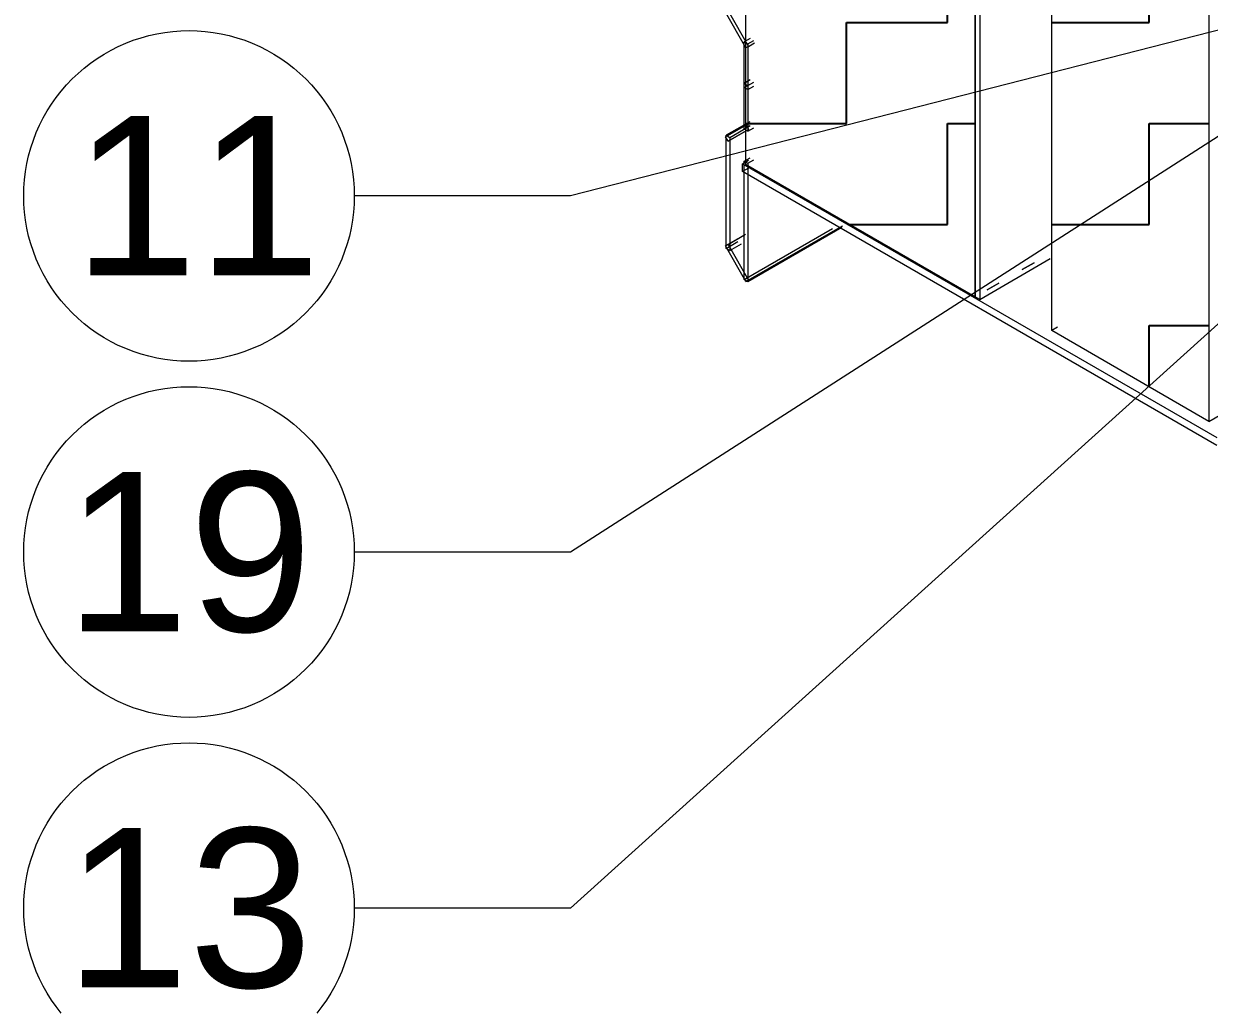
# Model space of a CAD drawing. Header units: millimetres. Extents: x 0 to 5940, y 0 to 8400.
# Drawn here: x 1169.9 to 1542.9, y 6008 to 6317.9 of the extents above; entities that cross this region are included whole.
import ezdxf

# ---------------------------------------------------------------- set-up
doc = ezdxf.new("R2010")
doc.units = ezdxf.units.MM
doc.header["$LTSCALE"] = 20
for name, color, linetype in [('2-DETALLES-ARISTAS', 7, 'Continuous'), ('2-DETALLES-RAYADOS', 8, 'Continuous'), ('3-TEXTOS', 7, 'Continuous')]:
    doc.layers.add(name, color=color, linetype=linetype)
doc.styles.add('ARIAL', font='arial.ttf')

msp = doc.modelspace()

# ---------------------------------------------------------------- hatches: boundary and pattern name
at = {"layer": '2-DETALLES-RAYADOS'}
h = msp.add_hatch(dxfattribs=at)
h.set_pattern_fill('ZIGZAG', scale=5)
h.paths.add_polyline_path([(1397.98, 6946.05), (1397.75, 6945.91), (1397.75, 6945.53), (1397.41, 6945.72), (1397.18, 6945.58), (1397.18, 6900.07), (1397.41, 6899.67), (1397.75, 6899.48), (1397.75, 6899.1), (1397.98, 6898.69), (1397.98, 6898.69), (1397.98, 6898.69), (1397.75, 6898.55), (1397.75, 6886.41), (1397.75, 6885.11), (1397.75, 6872.97), (1397.98, 6872.56), (1397.75, 6872.43), (1397.75, 6872.04), (1397.41, 6872.23), (1397.18, 6872.1), (1397.18, 6826.59), (1397.41, 6826.18), (1397.75, 6825.99), (1397.75, 6825.61), (1397.98, 6825.2), (1397.98, 6825.2), (1397.98, 6825.2), (1397.75, 6825.07), (1397.75, 6812.93), (1397.75, 6811.62), (1397.75, 6799.48), (1397.98, 6799.08), (1397.75, 6798.94), (1397.75, 6798.56), (1397.41, 6798.75), (1397.18, 6798.61), (1397.18, 6273.71), (1469.31, 6232.07), (1469.31, 6232.07), (1469.31, 6232.07), (1469.31, 7133.81), (1397.75, 7092.5), (1397.75, 7092.5), (1397.41, 7092.69), (1397.18, 7092.55), (1397.18, 7047.04), (1397.41, 7046.64), (1397.75, 7046.45), (1397.75, 7046.06), (1397.98, 7045.66), (1397.98, 7045.66), (1397.98, 7045.66), (1397.75, 7045.52), (1397.75, 7033.38), (1397.75, 7032.08), (1397.75, 7019.94), (1397.98, 7019.53), (1397.75, 7019.4), (1397.75, 7019.01), (1397.41, 7019.2), (1397.18, 7019.07), (1397.18, 6973.56), (1397.41, 6973.15), (1397.75, 6972.96), (1397.75, 6972.58), (1397.98, 6972.17), (1397.98, 6972.17), (1397.98, 6972.17), (1397.75, 6972.04), (1397.75, 6959.9), (1397.75, 6958.59), (1397.75, 6946.45)])
h.paths.add_polyline_path([(1438.09, 6751.5), (1437.99, 6750.83), (1437.82, 6750.16), (1437.59, 6749.51), (1437.29, 6748.89), (1436.94, 6748.3), (1436.53, 6747.76), (1436.07, 6747.24), (1435.56, 6746.78), (1435.01, 6746.37), (1434.42, 6746.02), (1433.8, 6745.73), (1433.15, 6745.49), (1432.49, 6745.33), (1431.81, 6745.23), (1431.12, 6745.19), (1430.43, 6745.23), (1429.76, 6745.33), (1429.09, 6745.49), (1428.44, 6745.73), (1427.82, 6746.02), (1427.23, 6746.37), (1426.68, 6746.78), (1426.17, 6747.24), (1425.71, 6747.76), (1425.3, 6748.3), (1424.95, 6748.89), (1424.65, 6749.51), (1424.42, 6750.16), (1424.25, 6750.83), (1424.15, 6751.5), (1424.12, 6752.19), (1424.15, 6752.88), (1424.25, 6753.56), (1424.42, 6754.22), (1424.65, 6754.87), (1424.95, 6755.5), (1425.3, 6756.08), (1425.71, 6756.63), (1426.17, 6757.14), (1426.68, 6757.61), (1427.23, 6758.01), (1427.82, 6758.37), (1428.44, 6758.66), (1429.09, 6758.89), (1429.76, 6759.06), (1430.43, 6759.16), (1431.12, 6759.19), (1431.81, 6759.16), (1432.49, 6759.06), (1433.15, 6758.89), (1433.8, 6758.66), (1434.42, 6758.37), (1435.01, 6758.01), (1435.56, 6757.61), (1436.07, 6757.14), (1436.53, 6756.63), (1436.94, 6756.08), (1437.29, 6755.5), (1437.59, 6754.87), (1437.82, 6754.22), (1437.99, 6753.56), (1438.09, 6752.88), (1438.12, 6752.19)])
h = msp.add_hatch(dxfattribs=at)
h.set_pattern_fill('ZIGZAG', scale=5)
h.paths.add_polyline_path([(1542.84, 6550.34), (1493.35, 6578.92), (1493.35, 6576.64), (1493.35, 6576.64), (1493.35, 6576.64), (1493.35, 6221.46), (1493.35, 6221.46), (1493.35, 6221.46), (1542.84, 6192.88)])
h.paths.add_polyline_path([(1524.35, 6375.1), (1524.25, 6374.43), (1524.09, 6373.76), (1523.85, 6373.11), (1523.56, 6372.49), (1523.21, 6371.9), (1522.8, 6371.35), (1522.34, 6370.84), (1521.83, 6370.38), (1521.28, 6369.97), (1520.69, 6369.62), (1520.07, 6369.32), (1519.42, 6369.09), (1518.75, 6368.92), (1518.08, 6368.82), (1517.39, 6368.79), (1516.7, 6368.82), (1516.02, 6368.92), (1515.36, 6369.09), (1514.71, 6369.32), (1514.08, 6369.62), (1513.5, 6369.97), (1512.95, 6370.38), (1512.44, 6370.84), (1511.97, 6371.35), (1511.57, 6371.9), (1511.22, 6372.49), (1510.92, 6373.11), (1510.69, 6373.76), (1510.52, 6374.43), (1510.42, 6375.1), (1510.39, 6375.79), (1510.42, 6376.48), (1510.52, 6377.16), (1510.69, 6377.82), (1510.92, 6378.47), (1511.22, 6379.09), (1511.57, 6379.68), (1511.97, 6380.23), (1512.44, 6380.74), (1512.95, 6381.2), (1513.5, 6381.61), (1514.08, 6381.96), (1514.71, 6382.26), (1515.36, 6382.49), (1516.02, 6382.66), (1516.7, 6382.76), (1517.39, 6382.79), (1518.08, 6382.76), (1518.75, 6382.66), (1519.42, 6382.49), (1520.07, 6382.26), (1520.69, 6381.96), (1521.28, 6381.61), (1521.83, 6381.2), (1522.34, 6380.74), (1522.8, 6380.23), (1523.21, 6379.68), (1523.56, 6379.09), (1523.85, 6378.47), (1524.09, 6377.82), (1524.25, 6377.16), (1524.35, 6376.48), (1524.39, 6375.79)])

# ---------------------------------------------------------------- linework, layer by layer
at = {"layer": '2-DETALLES-ARISTAS', "color": 7, "lineweight": 18}
for p, q in [((1397.18, 6273.71), (1397.18, 7180.03)), ((1469.31, 7138.38), (1469.31, 6232.07)), ((1469.31, 6232.07), (1469.31, 7138.38)), ((1470.72, 7137.57), (1470.72, 6231.26)), ((1493.35, 6221.46), (1493.35, 6579.08)), ((1542.84, 6550.51), (1542.84, 6192.88)), ((1397.18, 6310.35), (1390.72, 6321.53)), ((1391.52, 6322), (1397.98, 6310.81)), ((1398.46, 6313.32), (1396.61, 6312.25)), ((1396.61, 6297.88), (1396.61, 6312.25)), ((1396.61, 6312.25), (1397.75, 6311.6)), ((1397.75, 6311.6), (1399.6, 6312.67)), ((1397.75, 6311.6), (1397.75, 6297.23)), ((1397.98, 6310.81), (1399.83, 6311.88)), ((1397.98, 6310.81), (1397.18, 6310.35)), ((1398.46, 6300.26), (1396.61, 6299.19)), ((1396.61, 6284.82), (1396.61, 6299.19)), ((1396.61, 6299.19), (1397.75, 6298.54)), ((1396.61, 6297.88), (1398.46, 6298.95)), ((1397.75, 6297.23), (1396.61, 6297.88)), ((1397.75, 6298.54), (1399.6, 6299.6)), ((1397.75, 6298.54), (1397.75, 6284.17)), ((1397.75, 6297.23), (1399.6, 6298.3)), ((1390.72, 6282.34), (1398.12, 6286.61)), ((1390.72, 6282.34), (1397.18, 6286.07)), ((1398.36, 6287.13), (1390.96, 6282.86)), ((1392.09, 6282.21), (1397.64, 6285.41)), ((1396.61, 6284.82), (1398.46, 6285.89)), ((1397.18, 6286.07), (1397.98, 6284.68)), ((1397.75, 6284.17), (1399.6, 6285.23)), ((1391.52, 6280.96), (1390.72, 6282.34)), ((1390.96, 6247.26), (1390.96, 6282.86)), ((1390.96, 6282.86), (1392.09, 6282.21)), ((1397.98, 6284.68), (1391.52, 6280.96)), ((1391.52, 6280.96), (1397.07, 6284.16)), ((1392.09, 6282.21), (1392.09, 6246.61)), ((1397.75, 6284.17), (1396.61, 6284.82)), ((1396.12, 6273.92), (1397.97, 6274.99)), ((1396.12, 6273.92), (1545.32, 6187.78)), ((1396.12, 6271.47), (1396.12, 6273.92)), ((1396.61, 6274.69), (1398.46, 6275.76)), ((1396.61, 6274.69), (1397.75, 6274.04)), ((1396.61, 6237.46), (1396.61, 6274.69)), ((1469.31, 6232.07), (1397.18, 6273.71)), ((1397.75, 6274.04), (1399.6, 6275.11)), ((1397.75, 6274.04), (1397.75, 6236.81)), ((1397.97, 6272.54), (1396.12, 6271.47)), ((1545.32, 6185.33), (1396.12, 6271.47)), ((1391.52, 6248.51), (1397.07, 6251.72)), ((1396.61, 6237.46), (1424.37, 6253.49)), ((1397.18, 6236.87), (1426.78, 6253.96)), ((1427.35, 6253.9), (1397.75, 6236.81)), ((1397.98, 6237.33), (1427.58, 6254.42)), ((1394.42, 6250.19), (1390.72, 6248.05)), ((1390.72, 6248.05), (1391.52, 6248.51)), ((1397.18, 6236.87), (1390.72, 6248.05)), ((1390.96, 6247.26), (1394.66, 6249.4)), ((1391.52, 6248.51), (1397.98, 6237.33)), ((1392.09, 6246.61), (1395.79, 6248.74)), ((1392.09, 6246.61), (1390.96, 6247.26)), ((1470.72, 6231.26), (1492.92, 6244.08)), ((1542.84, 6192.88), (1631.83, 6244.26)), ((1484.11, 6240.62), (1487.81, 6242.76)), ((1487.81, 6242.76), (1484.11, 6240.62)), ((1397.75, 6236.81), (1396.61, 6237.46)), ((1397.98, 6237.33), (1397.18, 6236.87)), ((1473.01, 6234.21), (1476.71, 6236.35)), ((1476.71, 6236.35), (1473.01, 6234.21)), ((1470.72, 6231.26), (1469.31, 6232.07)), ((1495.2, 6222.53), (1493.35, 6221.46)), ((1542.84, 6192.88), (1493.35, 6221.46))]:
    msp.add_line(p, q, dxfattribs=at)
at = {"layer": '3-TEXTOS', "color": 7, "lineweight": 15}
for points in [[(1657.69, 6344.66), (1341.94, 6263.79), (1273.95, 6263.79)], [(1594.94, 6314.04), (1341.94, 6151.79), (1273.95, 6151.79)], [(1632.4, 6301.71), (1341.94, 6039.79), (1273.95, 6039.79)]]:
    msp.add_lwpolyline(points, dxfattribs=at)
at = {"layer": '3-TEXTOS', "color": 7, "lineweight": 18}
for points in [[(1273.95, 6263.79), (1273.88, 6261.24), (1273.7, 6258.69), (1273.38, 6256.16), (1272.95, 6253.65), (1272.39, 6251.15), (1271.71, 6248.7), (1270.91, 6246.28), (1269.99, 6243.89), (1268.95, 6241.56), (1267.81, 6239.28), (1266.55, 6237.06), (1265.18, 6234.9), (1263.71, 6232.81), (1262.14, 6230.8), (1260.48, 6228.87), (1258.71, 6227.02), (1256.86, 6225.26), (1254.93, 6223.6), (1252.92, 6222.03), (1250.83, 6220.56), (1248.68, 6219.19), (1246.46, 6217.93), (1244.18, 6216.79), (1241.84, 6215.75), (1239.46, 6214.83), (1237.04, 6214.03), (1234.58, 6213.35), (1232.09, 6212.79), (1229.57, 6212.35), (1227.04, 6212.04), (1224.5, 6211.85), (1221.95, 6211.79), (1219.39, 6211.85), (1216.85, 6212.04), (1214.32, 6212.35), (1211.8, 6212.79), (1209.31, 6213.35), (1206.85, 6214.03), (1204.43, 6214.83), (1202.05, 6215.75), (1199.71, 6216.79), (1197.43, 6217.93), (1195.21, 6219.19), (1193.06, 6220.56), (1190.97, 6222.03), (1188.96, 6223.6), (1187.03, 6225.26), (1185.18, 6227.02), (1183.41, 6228.87), (1181.75, 6230.8), (1180.18, 6232.81), (1178.71, 6234.9), (1177.34, 6237.06), (1176.09, 6239.28), (1174.94, 6241.56), (1173.9, 6243.89), (1172.98, 6246.28), (1172.18, 6248.7), (1171.5, 6251.15), (1170.94, 6253.65), (1170.51, 6256.16), (1170.2, 6258.69), (1170.01, 6261.24), (1169.95, 6263.79), (1170.01, 6266.35), (1170.2, 6268.89), (1170.51, 6271.42), (1170.94, 6273.94), (1171.5, 6276.43), (1172.18, 6278.89), (1172.98, 6281.31), (1173.9, 6283.69), (1174.94, 6286.03), (1176.09, 6288.3), (1177.34, 6290.52), (1178.71, 6292.68), (1180.18, 6294.77), (1181.75, 6296.78), (1183.41, 6298.71), (1185.18, 6300.56), (1187.03, 6302.32), (1188.96, 6303.99), (1190.97, 6305.56), (1193.06, 6307.03), (1195.21, 6308.4), (1197.43, 6309.65), (1199.71, 6310.8), (1202.05, 6311.83), (1204.43, 6312.75), (1206.85, 6313.55), (1209.31, 6314.23), (1211.8, 6314.79), (1214.32, 6315.23), (1216.85, 6315.54), (1219.39, 6315.73), (1221.95, 6315.79), (1224.5, 6315.73), (1227.04, 6315.54), (1229.57, 6315.23), (1232.09, 6314.79), (1234.58, 6314.23), (1237.04, 6313.55), (1239.46, 6312.75), (1241.84, 6311.83), (1244.18, 6310.8), (1246.46, 6309.65), (1248.68, 6308.4), (1250.83, 6307.03), (1252.92, 6305.56), (1254.93, 6303.99), (1256.86, 6302.32), (1258.71, 6300.56), (1260.48, 6298.71), (1262.14, 6296.78), (1263.71, 6294.77), (1265.18, 6292.68), (1266.55, 6290.52), (1267.81, 6288.3), (1268.95, 6286.03), (1269.99, 6283.69), (1270.91, 6281.31), (1271.71, 6278.89), (1272.39, 6276.43), (1272.95, 6273.94), (1273.38, 6271.42), (1273.7, 6268.89), (1273.88, 6266.35), (1273.95, 6263.79)], [(1273.95, 6151.79), (1273.88, 6149.24), (1273.7, 6146.7), (1273.38, 6144.17), (1272.95, 6141.65), (1272.39, 6139.15), (1271.71, 6136.7), (1270.91, 6134.28), (1269.99, 6131.89), (1268.95, 6129.56), (1267.81, 6127.28), (1266.55, 6125.06), (1265.18, 6122.9), (1263.71, 6120.81), (1262.14, 6118.8), (1260.48, 6116.87), (1258.71, 6115.02), (1256.86, 6113.26), (1254.93, 6111.6), (1252.92, 6110.03), (1250.83, 6108.56), (1248.68, 6107.19), (1246.46, 6105.93), (1244.18, 6104.79), (1241.84, 6103.75), (1239.46, 6102.83), (1237.04, 6102.03), (1234.58, 6101.35), (1232.09, 6100.79), (1229.57, 6100.35), (1227.04, 6100.04), (1224.5, 6099.86), (1221.95, 6099.79), (1219.39, 6099.86), (1216.85, 6100.04), (1214.32, 6100.35), (1211.8, 6100.79), (1209.31, 6101.35), (1206.85, 6102.03), (1204.43, 6102.83), (1202.05, 6103.75), (1199.71, 6104.79), (1197.43, 6105.93), (1195.21, 6107.19), (1193.06, 6108.56), (1190.97, 6110.03), (1188.96, 6111.6), (1187.03, 6113.26), (1185.18, 6115.02), (1183.41, 6116.87), (1181.75, 6118.8), (1180.18, 6120.81), (1178.71, 6122.9), (1177.34, 6125.06), (1176.09, 6127.28), (1174.94, 6129.56), (1173.9, 6131.89), (1172.98, 6134.28), (1172.18, 6136.7), (1171.5, 6139.15), (1170.94, 6141.65), (1170.51, 6144.17), (1170.2, 6146.7), (1170.01, 6149.24), (1169.95, 6151.79), (1170.01, 6154.35), (1170.2, 6156.89), (1170.51, 6159.42), (1170.94, 6161.94), (1171.5, 6164.43), (1172.18, 6166.89), (1172.98, 6169.31), (1173.9, 6171.69), (1174.94, 6174.03), (1176.09, 6176.31), (1177.34, 6178.52), (1178.71, 6180.68), (1180.18, 6182.77), (1181.75, 6184.78), (1183.41, 6186.71), (1185.18, 6188.56), (1187.03, 6190.32), (1188.96, 6191.99), (1190.97, 6193.56), (1193.06, 6195.03), (1195.21, 6196.4), (1197.43, 6197.65), (1199.71, 6198.8), (1202.05, 6199.83), (1204.43, 6200.75), (1206.85, 6201.55), (1209.31, 6202.23), (1211.8, 6202.79), (1214.32, 6203.23), (1216.85, 6203.54), (1219.39, 6203.73), (1221.95, 6203.79), (1224.5, 6203.73), (1227.04, 6203.54), (1229.57, 6203.23), (1232.09, 6202.79), (1234.58, 6202.23), (1237.04, 6201.55), (1239.46, 6200.75), (1241.84, 6199.83), (1244.18, 6198.8), (1246.46, 6197.65), (1248.68, 6196.4), (1250.83, 6195.03), (1252.92, 6193.56), (1254.93, 6191.99), (1256.86, 6190.32), (1258.71, 6188.56), (1260.48, 6186.71), (1262.14, 6184.78), (1263.71, 6182.77), (1265.18, 6180.68), (1266.55, 6178.52), (1267.81, 6176.31), (1268.95, 6174.03), (1269.99, 6171.69), (1270.91, 6169.31), (1271.71, 6166.89), (1272.39, 6164.43), (1272.95, 6161.94), (1273.38, 6159.42), (1273.7, 6156.89), (1273.88, 6154.35), (1273.95, 6151.79)], [(1181.75, 6006.8), (1180.18, 6008.81), (1178.71, 6010.9), (1177.34, 6013.06), (1176.09, 6015.28), (1174.94, 6017.56), (1173.9, 6019.89), (1172.98, 6022.28), (1172.18, 6024.7), (1171.5, 6027.16), (1170.94, 6029.65), (1170.51, 6032.17), (1170.2, 6034.7), (1170.01, 6037.24), (1169.95, 6039.79), (1170.01, 6042.35), (1170.2, 6044.89), (1170.51, 6047.42), (1170.94, 6049.94), (1171.5, 6052.43), (1172.18, 6054.89), (1172.98, 6057.31), (1173.9, 6059.69), (1174.94, 6062.03), (1176.09, 6064.31), (1177.34, 6066.52), (1178.71, 6068.68), (1180.18, 6070.77), (1181.75, 6072.78), (1183.41, 6074.71), (1185.18, 6076.56), (1187.03, 6078.33), (1188.96, 6079.99), (1190.97, 6081.56), (1193.06, 6083.03), (1195.21, 6084.4), (1197.43, 6085.65), (1199.71, 6086.8), (1202.05, 6087.83), (1204.43, 6088.75), (1206.85, 6089.55), (1209.31, 6090.23), (1211.8, 6090.79), (1214.32, 6091.23), (1216.85, 6091.54), (1219.39, 6091.73), (1221.95, 6091.79), (1224.5, 6091.73), (1227.04, 6091.54), (1229.57, 6091.23), (1232.09, 6090.79), (1234.58, 6090.23), (1237.04, 6089.55), (1239.46, 6088.75), (1241.84, 6087.83), (1244.18, 6086.8), (1246.46, 6085.65), (1248.68, 6084.4), (1250.83, 6083.03), (1252.92, 6081.56), (1254.93, 6079.99), (1256.86, 6078.33), (1258.71, 6076.56), (1260.48, 6074.71), (1262.14, 6072.78), (1263.71, 6070.77), (1265.18, 6068.68), (1266.55, 6066.52), (1267.81, 6064.31), (1268.95, 6062.03), (1269.99, 6059.69), (1270.91, 6057.31), (1271.71, 6054.89), (1272.39, 6052.43), (1272.95, 6049.94), (1273.38, 6047.42), (1273.7, 6044.89), (1273.88, 6042.35), (1273.95, 6039.79)], [(1273.95, 6039.79), (1273.88, 6037.24), (1273.7, 6034.7), (1273.38, 6032.17), (1272.95, 6029.65), (1272.39, 6027.16), (1271.71, 6024.7), (1270.91, 6022.28), (1269.99, 6019.89), (1268.95, 6017.56), (1267.81, 6015.28), (1266.55, 6013.06), (1265.18, 6010.9), (1263.71, 6008.81), (1262.14, 6006.8)]]:
    msp.add_lwpolyline(points, dxfattribs=at)

# ---------------------------------------------------------------- texts
at = {"layer": '3-TEXTOS', "color": 7, "style": 'ARIAL'}
for s, p in [('11', (1185.59, 6238.85)), ('19', (1182.95, 6126.82)), ('13', (1182.95, 6014.86))]:
    msp.add_text(s, height=50.088, dxfattribs=at).set_placement(p)

doc.saveas('drawing.dxf')
